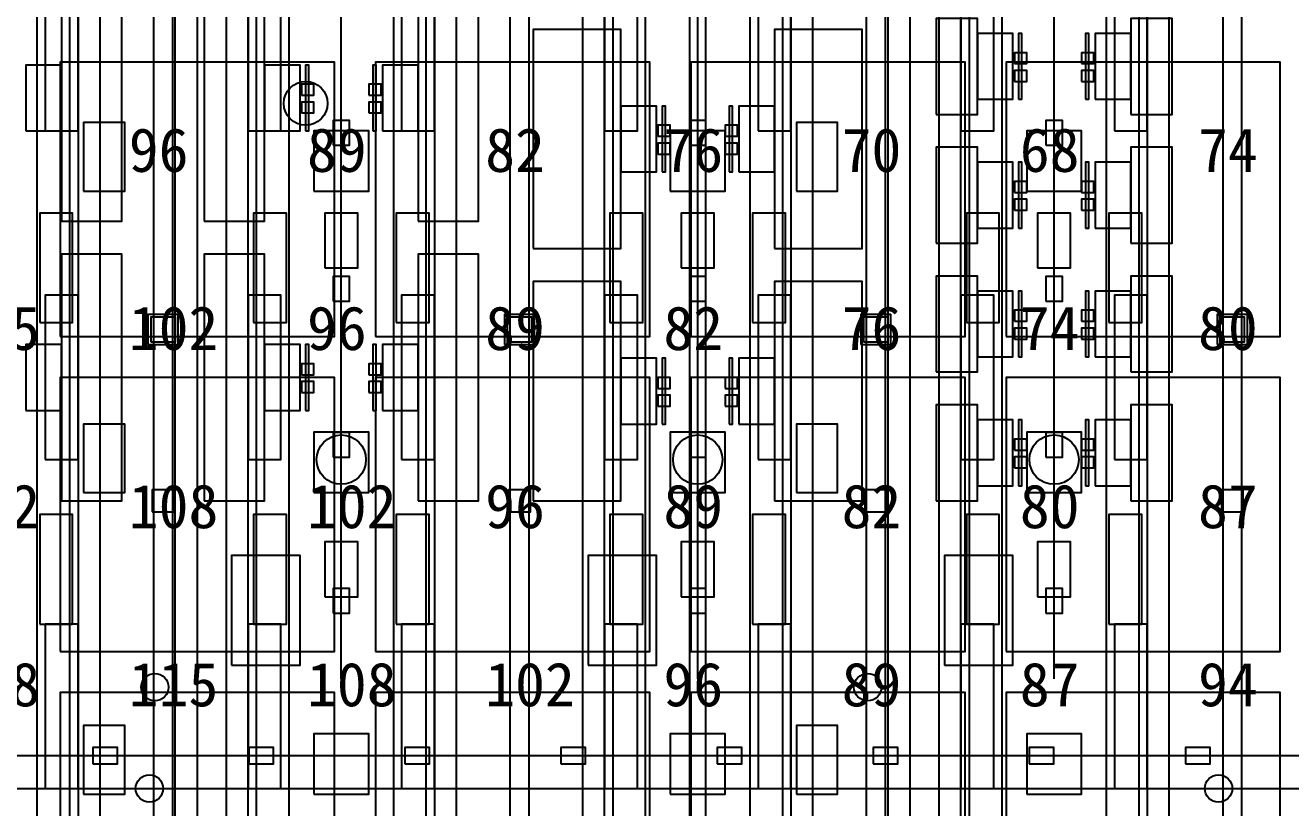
# Model space of a CAD drawing. Header units: metres. Extents: x -1640 to 1560, y -268 to 2338.
# Drawn here: x 139.22 to 185.38, y 1645.3 to 1673.85 of the extents above; entities that cross this region are included whole.
import ezdxf

# ---------------------------------------------------------------- set-up
doc = ezdxf.new("R2010")
doc.units = ezdxf.units.M
for name, color, linetype in [('1F_CHL', 4, 'Continuous'), ('1F_EHS_EXTINGUISHER_HYDRANT_CABINET_CONCEPT', 1, 'Continuous'), ('1F_PUMP', 2, 'Continuous'), ('1F_SCR', 3, 'Continuous'), ('1F_STRUCT_COLUMN', 8, 'Continuous'), ('2F_CSF_LATERAL_RACK_CONCEPT', 9, 'Continuous'), ('2F_RFG', 5, 'Continuous'), ('2F_STRUCT_COLUMN', 8, 'Continuous'), ('2F_VMB', 6, 'Continuous'), ('3F_CLEANROOM_OVERHEAD_PIPE_DUCT_CONCEPT', 9, 'Continuous'), ('3F_EHS_EGRESS_DIST_M', 2, 'Continuous'), ('3F_EHS_EXTINGUISHER_HYDRANT_CABINET_CONCEPT', 1, 'Continuous'), ('3F_EHS_GAS_DETECTOR', 6, 'Continuous'), ('3F_EHS_SAFETY_SHOWER_EYEWASH_CONCEPT', 3, 'Continuous'), ('3F_FOUP', 5, 'Continuous'), ('3F_IMP', 1, 'Continuous'), ('3F_METRO', 2, 'Continuous'), ('3F_OHT', 9, 'Continuous'), ('3F_OHTV', 1, 'Continuous'), ('3F_STK', 3, 'Continuous'), ('3F_STRUCT_COLUMN', 8, 'Continuous'), ('3F_TBAR', 6, 'Continuous'), ('3F_WET', 6, 'Continuous'), ('4F_FFU', 1, 'Continuous'), ('4F_STRUCT_PLENUM_TRUSS_CONCEPT', 9, 'Continuous'), ('5F_CHL', 4, 'Continuous'), ('5F_EHS_EXTINGUISHER_HYDRANT_CABINET_CONCEPT', 1, 'Continuous'), ('5F_PUMP', 2, 'Continuous'), ('5F_SCR', 3, 'Continuous'), ('5F_STRUCT_COLUMN', 8, 'Continuous'), ('6F_CSF_LATERAL_RACK_CONCEPT', 9, 'Continuous'), ('6F_RFG', 5, 'Continuous'), ('6F_STRUCT_COLUMN', 8, 'Continuous'), ('6F_VMB', 6, 'Continuous'), ('7F_CLEANROOM_OVERHEAD_PIPE_DUCT_CONCEPT', 9, 'Continuous'), ('7F_EHS_EGRESS_DIST_M', 2, 'Continuous'), ('7F_EHS_EXTINGUISHER_HYDRANT_CABINET_CONCEPT', 1, 'Continuous'), ('7F_EHS_GAS_DETECTOR', 6, 'Continuous'), ('7F_EHS_SAFETY_SHOWER_EYEWASH_CONCEPT', 3, 'Continuous'), ('7F_FOUP', 5, 'Continuous'), ('7F_IMP', 1, 'Continuous'), ('7F_METRO', 2, 'Continuous'), ('7F_OHT', 9, 'Continuous'), ('7F_OHTV', 1, 'Continuous'), ('7F_STK', 3, 'Continuous'), ('7F_STRUCT_COLUMN', 8, 'Continuous'), ('7F_TBAR', 6, 'Continuous'), ('7F_WET', 6, 'Continuous'), ('8F_FFU', 1, 'Continuous'), ('8F_STRUCT_PLENUM_TRUSS_CONCEPT', 9, 'Continuous'), ('EHS_TREATED_EXHAUST', 30, 'Continuous'), ('UTIL_GAS.BULK_CONCEPT', 2, 'Continuous'), ('UTIL_PCW.R_CONCEPT', 1, 'Continuous'), ('UTIL_PCW.S_CONCEPT', 6, 'Continuous')]:
    doc.layers.add(name, color=color, linetype=linetype)

msp = doc.modelspace()

# ---------------------------------------------------------------- linework, layer by layer
at = {"layer": '1F_CHL'}
for points in [[(141.35, 1667.8), (142.85, 1667.8), (142.85, 1670.3), (141.35, 1670.3)], [(167.35, 1667.8), (168.85, 1667.8), (168.85, 1670.3), (167.35, 1670.3)], [(141.35, 1656.8), (142.85, 1656.8), (142.85, 1659.3), (141.35, 1659.3)], [(167.35, 1656.8), (168.85, 1656.8), (168.85, 1659.3), (167.35, 1659.3)], [(141.35, 1645.8), (142.85, 1645.8), (142.85, 1648.3), (141.35, 1648.3)], [(167.35, 1645.8), (168.85, 1645.8), (168.85, 1648.3), (167.35, 1648.3)]]:
    msp.add_lwpolyline(points, close=True, dxfattribs=at)
at = {"layer": '1F_EHS_EXTINGUISHER_HYDRANT_CABINET_CONCEPT'}
for centre in [(143.75, 1646), (182.75, 1646)]:
    msp.add_circle(centre, 0.5, dxfattribs=at)
at = {"layer": '1F_PUMP'}
for points in [[(139.75, 1663), (140.95, 1663), (140.95, 1667), (139.75, 1667)], [(147.55, 1663), (148.75, 1663), (148.75, 1667), (147.55, 1667)], [(152.75, 1663), (153.95, 1663), (153.95, 1667), (152.75, 1667)], [(160.55, 1663), (161.75, 1663), (161.75, 1667), (160.55, 1667)], [(165.75, 1663), (166.95, 1663), (166.95, 1667), (165.75, 1667)], [(173.55, 1663), (174.75, 1663), (174.75, 1667), (173.55, 1667)], [(178.75, 1663), (179.95, 1663), (179.95, 1667), (178.75, 1667)], [(139.75, 1652), (140.95, 1652), (140.95, 1656), (139.75, 1656)], [(147.55, 1652), (148.75, 1652), (148.75, 1656), (147.55, 1656)], [(152.75, 1652), (153.95, 1652), (153.95, 1656), (152.75, 1656)], [(160.55, 1652), (161.75, 1652), (161.75, 1656), (160.55, 1656)], [(165.75, 1652), (166.95, 1652), (166.95, 1656), (165.75, 1656)], [(173.55, 1652), (174.75, 1652), (174.75, 1656), (173.55, 1656)], [(178.75, 1652), (179.95, 1652), (179.95, 1656), (178.75, 1656)]]:
    msp.add_lwpolyline(points, close=True, dxfattribs=at)
at = {"layer": '1F_SCR'}
for points in [[(149.75, 1667.8), (151.75, 1667.8), (151.75, 1670), (149.75, 1670)], [(162.75, 1667.8), (164.75, 1667.8), (164.75, 1670), (162.75, 1670)], [(175.75, 1667.8), (177.75, 1667.8), (177.75, 1670), (175.75, 1670)], [(149.75, 1656.8), (151.75, 1656.8), (151.75, 1659), (149.75, 1659)], [(162.75, 1656.8), (164.75, 1656.8), (164.75, 1659), (162.75, 1659)], [(175.75, 1656.8), (177.75, 1656.8), (177.75, 1659), (175.75, 1659)], [(149.75, 1645.8), (151.75, 1645.8), (151.75, 1648), (149.75, 1648)], [(162.75, 1645.8), (164.75, 1645.8), (164.75, 1648), (162.75, 1648)], [(175.75, 1645.8), (177.75, 1645.8), (177.75, 1648), (175.75, 1648)]]:
    msp.add_lwpolyline(points, close=True, dxfattribs=at)
at = {"layer": '1F_STRUCT_COLUMN'}
for points in [[(143.7, 1662.2), (144.8, 1662.2), (144.8, 1663.3), (143.7, 1663.3)], [(156.7, 1662.2), (157.8, 1662.2), (157.8, 1663.3), (156.7, 1663.3)], [(169.7, 1662.2), (170.8, 1662.2), (170.8, 1663.3), (169.7, 1663.3)], [(182.7, 1662.2), (183.8, 1662.2), (183.8, 1663.3), (182.7, 1663.3)]]:
    msp.add_lwpolyline(points, close=True, dxfattribs=at)
at = {"layer": '2F_CSF_LATERAL_RACK_CONCEPT'}
for points in [[(141.15, 1573), (141.95, 1573), (141.95, 1719), (141.15, 1719)], [(146.55, 1573), (147.35, 1573), (147.35, 1719), (146.55, 1719)], [(154.15, 1573), (154.95, 1573), (154.95, 1719), (154.15, 1719)], [(159.55, 1573), (160.35, 1573), (160.35, 1719), (159.55, 1719)], [(167.15, 1573), (167.95, 1573), (167.95, 1719), (167.15, 1719)], [(172.55, 1573), (173.35, 1573), (173.35, 1719), (172.55, 1719)], [(180.15, 1573), (180.95, 1573), (180.95, 1719), (180.15, 1719)]]:
    msp.add_lwpolyline(points, close=True, dxfattribs=at)
at = {"layer": '2F_RFG'}
for points in [[(139.95, 1670), (141.15, 1670), (141.15, 1676), (139.95, 1676)], [(147.35, 1670), (148.55, 1670), (148.55, 1676), (147.35, 1676)], [(152.95, 1670), (154.15, 1670), (154.15, 1676), (152.95, 1676)], [(160.35, 1670), (161.55, 1670), (161.55, 1676), (160.35, 1676)], [(165.95, 1670), (167.15, 1670), (167.15, 1676), (165.95, 1676)], [(173.35, 1670), (174.55, 1670), (174.55, 1676), (173.35, 1676)], [(178.95, 1670), (180.15, 1670), (180.15, 1676), (178.95, 1676)], [(139.95, 1658), (141.15, 1658), (141.15, 1664), (139.95, 1664)], [(147.35, 1658), (148.55, 1658), (148.55, 1664), (147.35, 1664)], [(152.95, 1658), (154.15, 1658), (154.15, 1664), (152.95, 1664)], [(160.35, 1658), (161.55, 1658), (161.55, 1664), (160.35, 1664)], [(165.95, 1658), (167.15, 1658), (167.15, 1664), (165.95, 1664)], [(173.35, 1658), (174.55, 1658), (174.55, 1664), (173.35, 1664)], [(178.95, 1658), (180.15, 1658), (180.15, 1664), (178.95, 1664)], [(139.95, 1646), (141.15, 1646), (141.15, 1652), (139.95, 1652)], [(147.35, 1646), (148.55, 1646), (148.55, 1652), (147.35, 1652)], [(152.95, 1646), (154.15, 1646), (154.15, 1652), (152.95, 1652)], [(160.35, 1646), (161.55, 1646), (161.55, 1652), (160.35, 1652)], [(165.95, 1646), (167.15, 1646), (167.15, 1652), (165.95, 1652)], [(173.35, 1646), (174.55, 1646), (174.55, 1652), (173.35, 1652)], [(178.95, 1646), (180.15, 1646), (180.15, 1652), (178.95, 1652)]]:
    msp.add_lwpolyline(points, close=True, dxfattribs=at)
at = {"layer": '2F_STRUCT_COLUMN'}
for points in [[(143.8, 1662.3), (144.7, 1662.3), (144.7, 1663.2), (143.8, 1663.2)], [(156.8, 1662.3), (157.7, 1662.3), (157.7, 1663.2), (156.8, 1663.2)], [(169.8, 1662.3), (170.7, 1662.3), (170.7, 1663.2), (169.8, 1663.2)], [(182.8, 1662.3), (183.7, 1662.3), (183.7, 1663.2), (182.8, 1663.2)]]:
    msp.add_lwpolyline(points, close=True, dxfattribs=at)
at = {"layer": '2F_VMB'}
for points in [[(150.15, 1665), (151.35, 1665), (151.35, 1667), (150.15, 1667)], [(163.15, 1665), (164.35, 1665), (164.35, 1667), (163.15, 1667)], [(176.15, 1665), (177.35, 1665), (177.35, 1667), (176.15, 1667)], [(150.15, 1653), (151.35, 1653), (151.35, 1655), (150.15, 1655)], [(163.15, 1653), (164.35, 1653), (164.35, 1655), (163.15, 1655)], [(176.15, 1653), (177.35, 1653), (177.35, 1655), (176.15, 1655)]]:
    msp.add_lwpolyline(points, close=True, dxfattribs=at)
at = {"layer": '3F_CLEANROOM_OVERHEAD_PIPE_DUCT_CONCEPT'}
for points in [[(139.65, 1572), (140.85, 1572), (140.85, 1720), (139.65, 1720)], [(147.65, 1572), (148.85, 1572), (148.85, 1720), (147.65, 1720)], [(152.65, 1572), (153.85, 1572), (153.85, 1720), (152.65, 1720)], [(160.65, 1572), (161.85, 1572), (161.85, 1720), (160.65, 1720)], [(165.65, 1572), (166.85, 1572), (166.85, 1720), (165.65, 1720)], [(173.65, 1572), (174.85, 1572), (174.85, 1720), (173.65, 1720)], [(178.65, 1572), (179.85, 1572), (179.85, 1720), (178.65, 1720)]]:
    msp.add_lwpolyline(points, close=True, dxfattribs=at)
at = {"layer": '3F_EHS_EXTINGUISHER_HYDRANT_CABINET_CONCEPT'}
for centre in [(143.95, 1649.7), (169.95, 1649.7)]:
    msp.add_circle(centre, 0.5, dxfattribs=at)
at = {"layer": '3F_EHS_GAS_DETECTOR'}
for centre in [(150.75, 1658), (163.75, 1658), (176.75, 1658)]:
    msp.add_circle(centre, 0.9, dxfattribs=at)
at = {"layer": '3F_EHS_SAFETY_SHOWER_EYEWASH_CONCEPT'}
msp.add_circle((149.45, 1671), 0.8, dxfattribs=at)
at = {"layer": '3F_FOUP'}
for points in [[(175.3, 1672.45), (175.75, 1672.45), (175.75, 1672.85), (175.3, 1672.85)], [(177.75, 1672.45), (178.2, 1672.45), (178.2, 1672.85), (177.75, 1672.85)], [(175.3, 1671.8), (175.75, 1671.8), (175.75, 1672.2), (175.3, 1672.2)], [(177.75, 1671.8), (178.2, 1671.8), (178.2, 1672.2), (177.75, 1672.2)], [(149.3, 1671.3), (149.75, 1671.3), (149.75, 1671.7), (149.3, 1671.7)], [(151.75, 1671.3), (152.2, 1671.3), (152.2, 1671.7), (151.75, 1671.7)], [(149.3, 1670.65), (149.75, 1670.65), (149.75, 1671.05), (149.3, 1671.05)], [(151.75, 1670.65), (152.2, 1670.65), (152.2, 1671.05), (151.75, 1671.05)], [(162.3, 1669.8), (162.75, 1669.8), (162.75, 1670.2), (162.3, 1670.2)], [(164.75, 1669.8), (165.2, 1669.8), (165.2, 1670.2), (164.75, 1670.2)], [(162.3, 1669.15), (162.75, 1669.15), (162.75, 1669.55), (162.3, 1669.55)], [(164.75, 1669.15), (165.2, 1669.15), (165.2, 1669.55), (164.75, 1669.55)], [(175.3, 1667.75), (175.75, 1667.75), (175.75, 1668.15), (175.3, 1668.15)], [(177.75, 1667.75), (178.2, 1667.75), (178.2, 1668.15), (177.75, 1668.15)], [(175.3, 1667.1), (175.75, 1667.1), (175.75, 1667.5), (175.3, 1667.5)], [(177.75, 1667.1), (178.2, 1667.1), (178.2, 1667.5), (177.75, 1667.5)], [(175.3, 1663.05), (175.75, 1663.05), (175.75, 1663.45), (175.3, 1663.45)], [(177.75, 1663.05), (178.2, 1663.05), (178.2, 1663.45), (177.75, 1663.45)], [(175.3, 1662.4), (175.75, 1662.4), (175.75, 1662.8), (175.3, 1662.8)], [(177.75, 1662.4), (178.2, 1662.4), (178.2, 1662.8), (177.75, 1662.8)], [(149.3, 1661.1), (149.75, 1661.1), (149.75, 1661.5), (149.3, 1661.5)], [(151.75, 1661.1), (152.2, 1661.1), (152.2, 1661.5), (151.75, 1661.5)], [(149.3, 1660.45), (149.75, 1660.45), (149.75, 1660.85), (149.3, 1660.85)], [(151.75, 1660.45), (152.2, 1660.45), (152.2, 1660.85), (151.75, 1660.85)], [(162.3, 1660.6), (162.75, 1660.6), (162.75, 1661), (162.3, 1661)], [(164.75, 1660.6), (165.2, 1660.6), (165.2, 1661), (164.75, 1661)], [(162.3, 1659.95), (162.75, 1659.95), (162.75, 1660.35), (162.3, 1660.35)], [(164.75, 1659.95), (165.2, 1659.95), (165.2, 1660.35), (164.75, 1660.35)], [(175.3, 1658.35), (175.75, 1658.35), (175.75, 1658.75), (175.3, 1658.75)], [(177.75, 1658.35), (178.2, 1658.35), (178.2, 1658.75), (177.75, 1658.75)], [(175.3, 1657.7), (175.75, 1657.7), (175.75, 1658.1), (175.3, 1658.1)], [(177.75, 1657.7), (178.2, 1657.7), (178.2, 1658.1), (177.75, 1658.1)]]:
    msp.add_lwpolyline(points, close=True, dxfattribs=at)
at = {"layer": '3F_IMP'}
for points in [[(157.75, 1665.7), (160.95, 1665.7), (160.95, 1673.7), (157.75, 1673.7)], [(166.55, 1665.7), (169.75, 1665.7), (169.75, 1673.7), (166.55, 1673.7)], [(160.95, 1668.5), (162.25, 1668.5), (162.25, 1670.9), (160.95, 1670.9)], [(165.25, 1668.5), (166.55, 1668.5), (166.55, 1670.9), (165.25, 1670.9)], [(157.75, 1656.5), (160.95, 1656.5), (160.95, 1664.5), (157.75, 1664.5)], [(166.55, 1656.5), (169.75, 1656.5), (169.75, 1664.5), (166.55, 1664.5)], [(160.95, 1659.3), (162.25, 1659.3), (162.25, 1661.7), (160.95, 1661.7)], [(165.25, 1659.3), (166.55, 1659.3), (166.55, 1661.7), (165.25, 1661.7)]]:
    msp.add_lwpolyline(points, close=True, dxfattribs=at)
at = {"layer": '3F_METRO'}
for points in [[(172.45, 1670.6), (173.95, 1670.6), (173.95, 1674.1), (172.45, 1674.1)], [(179.55, 1670.6), (181.05, 1670.6), (181.05, 1674.1), (179.55, 1674.1)], [(173.95, 1671.15), (175.25, 1671.15), (175.25, 1673.55), (173.95, 1673.55)], [(178.25, 1671.15), (179.55, 1671.15), (179.55, 1673.55), (178.25, 1673.55)], [(172.45, 1665.9), (173.95, 1665.9), (173.95, 1669.4), (172.45, 1669.4)], [(179.55, 1665.9), (181.05, 1665.9), (181.05, 1669.4), (179.55, 1669.4)], [(173.95, 1666.45), (175.25, 1666.45), (175.25, 1668.85), (173.95, 1668.85)], [(178.25, 1666.45), (179.55, 1666.45), (179.55, 1668.85), (178.25, 1668.85)], [(172.45, 1661.2), (173.95, 1661.2), (173.95, 1664.7), (172.45, 1664.7)], [(179.55, 1661.2), (181.05, 1661.2), (181.05, 1664.7), (179.55, 1664.7)], [(173.95, 1661.75), (175.25, 1661.75), (175.25, 1664.15), (173.95, 1664.15)], [(178.25, 1661.75), (179.55, 1661.75), (179.55, 1664.15), (178.25, 1664.15)], [(172.45, 1656.5), (173.95, 1656.5), (173.95, 1660), (172.45, 1660)], [(179.55, 1656.5), (181.05, 1656.5), (181.05, 1660), (179.55, 1660)], [(173.95, 1657.05), (175.25, 1657.05), (175.25, 1659.45), (173.95, 1659.45)], [(178.25, 1657.05), (179.55, 1657.05), (179.55, 1659.45), (178.25, 1659.45)]]:
    msp.add_lwpolyline(points, close=True, dxfattribs=at)
at = {"layer": '3F_OHT'}
for p, q in [((150.75, 1650), (150.75, 1720)), ((163.75, 1650), (163.75, 1720)), ((176.75, 1650), (176.75, 1720)), ((-31.5, 1647.2), (190, 1647.2))]:
    msp.add_line(p, q, dxfattribs=at)
at = {"layer": '3F_OHTV'}
for points in [[(150.45, 1669.48), (151.05, 1669.48), (151.05, 1670.38), (150.45, 1670.38)], [(163.45, 1669.48), (164.05, 1669.48), (164.05, 1670.38), (163.45, 1670.38)], [(176.45, 1669.48), (177.05, 1669.48), (177.05, 1670.38), (176.45, 1670.38)], [(150.45, 1663.78), (151.05, 1663.78), (151.05, 1664.68), (150.45, 1664.68)], [(163.45, 1663.78), (164.05, 1663.78), (164.05, 1664.68), (163.45, 1664.68)], [(176.45, 1663.78), (177.05, 1663.78), (177.05, 1664.68), (176.45, 1664.68)], [(150.45, 1658.09), (151.05, 1658.09), (151.05, 1658.99), (150.45, 1658.99)], [(163.45, 1658.09), (164.05, 1658.09), (164.05, 1658.99), (163.45, 1658.99)], [(176.45, 1658.09), (177.05, 1658.09), (177.05, 1658.99), (176.45, 1658.99)], [(150.45, 1652.4), (151.05, 1652.4), (151.05, 1653.3), (150.45, 1653.3)], [(163.45, 1652.4), (164.05, 1652.4), (164.05, 1653.3), (163.45, 1653.3)], [(176.45, 1652.4), (177.05, 1652.4), (177.05, 1653.3), (176.45, 1653.3)], [(141.69, 1646.9), (142.59, 1646.9), (142.59, 1647.5), (141.69, 1647.5)], [(147.38, 1646.9), (148.28, 1646.9), (148.28, 1647.5), (147.38, 1647.5)], [(153.07, 1646.9), (153.97, 1646.9), (153.97, 1647.5), (153.07, 1647.5)], [(158.76, 1646.9), (159.66, 1646.9), (159.66, 1647.5), (158.76, 1647.5)], [(164.46, 1646.9), (165.36, 1646.9), (165.36, 1647.5), (164.46, 1647.5)], [(170.15, 1646.9), (171.05, 1646.9), (171.05, 1647.5), (170.15, 1647.5)], [(175.84, 1646.9), (176.74, 1646.9), (176.74, 1647.5), (175.84, 1647.5)], [(181.54, 1646.9), (182.44, 1646.9), (182.44, 1647.5), (181.54, 1647.5)]]:
    msp.add_lwpolyline(points, close=True, dxfattribs=at)
at = {"layer": '3F_STK'}
for points in [[(146.75, 1650.5), (149.25, 1650.5), (149.25, 1654.5), (146.75, 1654.5)], [(159.75, 1650.5), (162.25, 1650.5), (162.25, 1654.5), (159.75, 1654.5)], [(172.75, 1650.5), (175.25, 1650.5), (175.25, 1654.5), (172.75, 1654.5)]]:
    msp.add_lwpolyline(points, close=True, dxfattribs=at)
at = {"layer": '3F_STRUCT_COLUMN'}
for points in [[(143.85, 1656.1), (144.65, 1656.1), (144.65, 1656.9), (143.85, 1656.9)], [(156.85, 1656.1), (157.65, 1656.1), (157.65, 1656.9), (156.85, 1656.9)], [(169.85, 1656.1), (170.65, 1656.1), (170.65, 1656.9), (169.85, 1656.9)], [(182.85, 1656.1), (183.65, 1656.1), (183.65, 1656.9), (182.85, 1656.9)]]:
    msp.add_lwpolyline(points, close=True, dxfattribs=at)
at = {"layer": '3F_TBAR'}
for points in [[(175.45, 1671.15), (175.57, 1671.15), (175.57, 1673.55), (175.45, 1673.55)], [(177.9, 1671.15), (178.02, 1671.15), (178.02, 1673.55), (177.9, 1673.55)], [(149.45, 1670), (149.57, 1670), (149.57, 1672.4), (149.45, 1672.4)], [(151.9, 1670), (152.02, 1670), (152.02, 1672.4), (151.9, 1672.4)], [(162.45, 1668.5), (162.57, 1668.5), (162.57, 1670.9), (162.45, 1670.9)], [(164.9, 1668.5), (165.02, 1668.5), (165.02, 1670.9), (164.9, 1670.9)], [(175.45, 1666.45), (175.57, 1666.45), (175.57, 1668.85), (175.45, 1668.85)], [(177.9, 1666.45), (178.02, 1666.45), (178.02, 1668.85), (177.9, 1668.85)], [(175.45, 1661.75), (175.57, 1661.75), (175.57, 1664.15), (175.45, 1664.15)], [(177.9, 1661.75), (178.02, 1661.75), (178.02, 1664.15), (177.9, 1664.15)], [(149.45, 1659.8), (149.57, 1659.8), (149.57, 1662.2), (149.45, 1662.2)], [(151.9, 1659.8), (152.02, 1659.8), (152.02, 1662.2), (151.9, 1662.2)], [(162.45, 1659.3), (162.57, 1659.3), (162.57, 1661.7), (162.45, 1661.7)], [(164.9, 1659.3), (165.02, 1659.3), (165.02, 1661.7), (164.9, 1661.7)], [(175.45, 1657.05), (175.57, 1657.05), (175.57, 1659.45), (175.45, 1659.45)], [(177.9, 1657.05), (178.02, 1657.05), (178.02, 1659.45), (177.9, 1659.45)]]:
    msp.add_lwpolyline(points, close=True, dxfattribs=at)
at = {"layer": '3F_WET'}
for points in [[(140.55, 1666.7), (142.75, 1666.7), (142.75, 1675.7), (140.55, 1675.7)], [(145.75, 1666.7), (147.95, 1666.7), (147.95, 1675.7), (145.75, 1675.7)], [(153.55, 1666.7), (155.75, 1666.7), (155.75, 1675.7), (153.55, 1675.7)], [(139.25, 1670), (140.55, 1670), (140.55, 1672.4), (139.25, 1672.4)], [(147.95, 1670), (149.25, 1670), (149.25, 1672.4), (147.95, 1672.4)], [(152.25, 1670), (153.55, 1670), (153.55, 1672.4), (152.25, 1672.4)], [(140.55, 1656.5), (142.75, 1656.5), (142.75, 1665.5), (140.55, 1665.5)], [(145.75, 1656.5), (147.95, 1656.5), (147.95, 1665.5), (145.75, 1665.5)], [(153.55, 1656.5), (155.75, 1656.5), (155.75, 1665.5), (153.55, 1665.5)], [(139.25, 1659.8), (140.55, 1659.8), (140.55, 1662.2), (139.25, 1662.2)], [(147.95, 1659.8), (149.25, 1659.8), (149.25, 1662.2), (147.95, 1662.2)], [(152.25, 1659.8), (153.55, 1659.8), (153.55, 1662.2), (152.25, 1662.2)]]:
    msp.add_lwpolyline(points, close=True, dxfattribs=at)
at = {"layer": '4F_FFU'}
for points in [[(140.5, 1662.5), (150.5, 1662.5), (150.5, 1672.5), (140.5, 1672.5)], [(152, 1662.5), (162, 1662.5), (162, 1672.5), (152, 1672.5)], [(163.5, 1662.5), (173.5, 1662.5), (173.5, 1672.5), (163.5, 1672.5)], [(175, 1662.5), (185, 1662.5), (185, 1672.5), (175, 1672.5)], [(140.5, 1651), (150.5, 1651), (150.5, 1661), (140.5, 1661)], [(152, 1651), (162, 1651), (162, 1661), (152, 1661)], [(163.5, 1651), (173.5, 1651), (173.5, 1661), (163.5, 1661)], [(175, 1651), (185, 1651), (185, 1661), (175, 1661)], [(140.5, 1639.5), (150.5, 1639.5), (150.5, 1649.5), (140.5, 1649.5)], [(152, 1639.5), (162, 1639.5), (162, 1649.5), (152, 1649.5)], [(163.5, 1639.5), (173.5, 1639.5), (173.5, 1649.5), (163.5, 1649.5)], [(175, 1639.5), (185, 1639.5), (185, 1649.5), (175, 1649.5)]]:
    msp.add_lwpolyline(points, close=True, dxfattribs=at)
at = {"layer": '4F_STRUCT_PLENUM_TRUSS_CONCEPT'}
for points in [[(143.9, 1569), (144.6, 1569), (144.6, 1723), (143.9, 1723)], [(156.9, 1569), (157.6, 1569), (157.6, 1723), (156.9, 1723)], [(169.9, 1569), (170.6, 1569), (170.6, 1723), (169.9, 1723)], [(182.9, 1569), (183.6, 1569), (183.6, 1723), (182.9, 1723)]]:
    msp.add_lwpolyline(points, close=True, dxfattribs=at)
at = {"layer": '5F_CHL'}
for points in [[(141.35, 1667.8), (142.85, 1667.8), (142.85, 1670.3), (141.35, 1670.3)], [(167.35, 1667.8), (168.85, 1667.8), (168.85, 1670.3), (167.35, 1670.3)], [(141.35, 1656.8), (142.85, 1656.8), (142.85, 1659.3), (141.35, 1659.3)], [(167.35, 1656.8), (168.85, 1656.8), (168.85, 1659.3), (167.35, 1659.3)], [(141.35, 1645.8), (142.85, 1645.8), (142.85, 1648.3), (141.35, 1648.3)], [(167.35, 1645.8), (168.85, 1645.8), (168.85, 1648.3), (167.35, 1648.3)]]:
    msp.add_lwpolyline(points, close=True, dxfattribs=at)
at = {"layer": '5F_EHS_EXTINGUISHER_HYDRANT_CABINET_CONCEPT'}
for centre in [(143.75, 1646), (182.75, 1646)]:
    msp.add_circle(centre, 0.5, dxfattribs=at)
at = {"layer": '5F_PUMP'}
for points in [[(139.75, 1663), (140.95, 1663), (140.95, 1667), (139.75, 1667)], [(147.55, 1663), (148.75, 1663), (148.75, 1667), (147.55, 1667)], [(152.75, 1663), (153.95, 1663), (153.95, 1667), (152.75, 1667)], [(160.55, 1663), (161.75, 1663), (161.75, 1667), (160.55, 1667)], [(165.75, 1663), (166.95, 1663), (166.95, 1667), (165.75, 1667)], [(173.55, 1663), (174.75, 1663), (174.75, 1667), (173.55, 1667)], [(178.75, 1663), (179.95, 1663), (179.95, 1667), (178.75, 1667)], [(139.75, 1652), (140.95, 1652), (140.95, 1656), (139.75, 1656)], [(147.55, 1652), (148.75, 1652), (148.75, 1656), (147.55, 1656)], [(152.75, 1652), (153.95, 1652), (153.95, 1656), (152.75, 1656)], [(160.55, 1652), (161.75, 1652), (161.75, 1656), (160.55, 1656)], [(165.75, 1652), (166.95, 1652), (166.95, 1656), (165.75, 1656)], [(173.55, 1652), (174.75, 1652), (174.75, 1656), (173.55, 1656)], [(178.75, 1652), (179.95, 1652), (179.95, 1656), (178.75, 1656)]]:
    msp.add_lwpolyline(points, close=True, dxfattribs=at)
at = {"layer": '5F_SCR'}
for points in [[(149.75, 1667.8), (151.75, 1667.8), (151.75, 1670), (149.75, 1670)], [(162.75, 1667.8), (164.75, 1667.8), (164.75, 1670), (162.75, 1670)], [(175.75, 1667.8), (177.75, 1667.8), (177.75, 1670), (175.75, 1670)], [(149.75, 1656.8), (151.75, 1656.8), (151.75, 1659), (149.75, 1659)], [(162.75, 1656.8), (164.75, 1656.8), (164.75, 1659), (162.75, 1659)], [(175.75, 1656.8), (177.75, 1656.8), (177.75, 1659), (175.75, 1659)], [(149.75, 1645.8), (151.75, 1645.8), (151.75, 1648), (149.75, 1648)], [(162.75, 1645.8), (164.75, 1645.8), (164.75, 1648), (162.75, 1648)], [(175.75, 1645.8), (177.75, 1645.8), (177.75, 1648), (175.75, 1648)]]:
    msp.add_lwpolyline(points, close=True, dxfattribs=at)
at = {"layer": '5F_STRUCT_COLUMN'}
for points in [[(143.7, 1662.2), (144.8, 1662.2), (144.8, 1663.3), (143.7, 1663.3)], [(156.7, 1662.2), (157.8, 1662.2), (157.8, 1663.3), (156.7, 1663.3)], [(169.7, 1662.2), (170.8, 1662.2), (170.8, 1663.3), (169.7, 1663.3)], [(182.7, 1662.2), (183.8, 1662.2), (183.8, 1663.3), (182.7, 1663.3)]]:
    msp.add_lwpolyline(points, close=True, dxfattribs=at)
at = {"layer": '6F_CSF_LATERAL_RACK_CONCEPT'}
for points in [[(141.15, 1573), (141.95, 1573), (141.95, 1719), (141.15, 1719)], [(146.55, 1573), (147.35, 1573), (147.35, 1719), (146.55, 1719)], [(154.15, 1573), (154.95, 1573), (154.95, 1719), (154.15, 1719)], [(159.55, 1573), (160.35, 1573), (160.35, 1719), (159.55, 1719)], [(167.15, 1573), (167.95, 1573), (167.95, 1719), (167.15, 1719)], [(172.55, 1573), (173.35, 1573), (173.35, 1719), (172.55, 1719)], [(180.15, 1573), (180.95, 1573), (180.95, 1719), (180.15, 1719)]]:
    msp.add_lwpolyline(points, close=True, dxfattribs=at)
at = {"layer": '6F_RFG'}
for points in [[(139.95, 1670), (141.15, 1670), (141.15, 1676), (139.95, 1676)], [(147.35, 1670), (148.55, 1670), (148.55, 1676), (147.35, 1676)], [(152.95, 1670), (154.15, 1670), (154.15, 1676), (152.95, 1676)], [(160.35, 1670), (161.55, 1670), (161.55, 1676), (160.35, 1676)], [(165.95, 1670), (167.15, 1670), (167.15, 1676), (165.95, 1676)], [(173.35, 1670), (174.55, 1670), (174.55, 1676), (173.35, 1676)], [(178.95, 1670), (180.15, 1670), (180.15, 1676), (178.95, 1676)], [(139.95, 1658), (141.15, 1658), (141.15, 1664), (139.95, 1664)], [(147.35, 1658), (148.55, 1658), (148.55, 1664), (147.35, 1664)], [(152.95, 1658), (154.15, 1658), (154.15, 1664), (152.95, 1664)], [(160.35, 1658), (161.55, 1658), (161.55, 1664), (160.35, 1664)], [(165.95, 1658), (167.15, 1658), (167.15, 1664), (165.95, 1664)], [(173.35, 1658), (174.55, 1658), (174.55, 1664), (173.35, 1664)], [(178.95, 1658), (180.15, 1658), (180.15, 1664), (178.95, 1664)], [(139.95, 1646), (141.15, 1646), (141.15, 1652), (139.95, 1652)], [(147.35, 1646), (148.55, 1646), (148.55, 1652), (147.35, 1652)], [(152.95, 1646), (154.15, 1646), (154.15, 1652), (152.95, 1652)], [(160.35, 1646), (161.55, 1646), (161.55, 1652), (160.35, 1652)], [(165.95, 1646), (167.15, 1646), (167.15, 1652), (165.95, 1652)], [(173.35, 1646), (174.55, 1646), (174.55, 1652), (173.35, 1652)], [(178.95, 1646), (180.15, 1646), (180.15, 1652), (178.95, 1652)]]:
    msp.add_lwpolyline(points, close=True, dxfattribs=at)
at = {"layer": '6F_STRUCT_COLUMN'}
for points in [[(143.8, 1662.3), (144.7, 1662.3), (144.7, 1663.2), (143.8, 1663.2)], [(156.8, 1662.3), (157.7, 1662.3), (157.7, 1663.2), (156.8, 1663.2)], [(169.8, 1662.3), (170.7, 1662.3), (170.7, 1663.2), (169.8, 1663.2)], [(182.8, 1662.3), (183.7, 1662.3), (183.7, 1663.2), (182.8, 1663.2)]]:
    msp.add_lwpolyline(points, close=True, dxfattribs=at)
at = {"layer": '6F_VMB'}
for points in [[(150.15, 1665), (151.35, 1665), (151.35, 1667), (150.15, 1667)], [(163.15, 1665), (164.35, 1665), (164.35, 1667), (163.15, 1667)], [(176.15, 1665), (177.35, 1665), (177.35, 1667), (176.15, 1667)], [(150.15, 1653), (151.35, 1653), (151.35, 1655), (150.15, 1655)], [(163.15, 1653), (164.35, 1653), (164.35, 1655), (163.15, 1655)], [(176.15, 1653), (177.35, 1653), (177.35, 1655), (176.15, 1655)]]:
    msp.add_lwpolyline(points, close=True, dxfattribs=at)
at = {"layer": '7F_CLEANROOM_OVERHEAD_PIPE_DUCT_CONCEPT'}
for points in [[(139.65, 1572), (140.85, 1572), (140.85, 1720), (139.65, 1720)], [(147.65, 1572), (148.85, 1572), (148.85, 1720), (147.65, 1720)], [(152.65, 1572), (153.85, 1572), (153.85, 1720), (152.65, 1720)], [(160.65, 1572), (161.85, 1572), (161.85, 1720), (160.65, 1720)], [(165.65, 1572), (166.85, 1572), (166.85, 1720), (165.65, 1720)], [(173.65, 1572), (174.85, 1572), (174.85, 1720), (173.65, 1720)], [(178.65, 1572), (179.85, 1572), (179.85, 1720), (178.65, 1720)]]:
    msp.add_lwpolyline(points, close=True, dxfattribs=at)
at = {"layer": '7F_EHS_EXTINGUISHER_HYDRANT_CABINET_CONCEPT'}
for centre in [(143.95, 1649.7), (169.95, 1649.7)]:
    msp.add_circle(centre, 0.5, dxfattribs=at)
at = {"layer": '7F_EHS_GAS_DETECTOR'}
for centre in [(150.75, 1658), (163.75, 1658), (176.75, 1658)]:
    msp.add_circle(centre, 0.9, dxfattribs=at)
at = {"layer": '7F_EHS_SAFETY_SHOWER_EYEWASH_CONCEPT'}
msp.add_circle((149.45, 1671), 0.8, dxfattribs=at)
at = {"layer": '7F_FOUP'}
for points in [[(175.3, 1672.45), (175.75, 1672.45), (175.75, 1672.85), (175.3, 1672.85)], [(177.75, 1672.45), (178.2, 1672.45), (178.2, 1672.85), (177.75, 1672.85)], [(175.3, 1671.8), (175.75, 1671.8), (175.75, 1672.2), (175.3, 1672.2)], [(177.75, 1671.8), (178.2, 1671.8), (178.2, 1672.2), (177.75, 1672.2)], [(149.3, 1671.3), (149.75, 1671.3), (149.75, 1671.7), (149.3, 1671.7)], [(151.75, 1671.3), (152.2, 1671.3), (152.2, 1671.7), (151.75, 1671.7)], [(149.3, 1670.65), (149.75, 1670.65), (149.75, 1671.05), (149.3, 1671.05)], [(151.75, 1670.65), (152.2, 1670.65), (152.2, 1671.05), (151.75, 1671.05)], [(162.3, 1669.8), (162.75, 1669.8), (162.75, 1670.2), (162.3, 1670.2)], [(164.75, 1669.8), (165.2, 1669.8), (165.2, 1670.2), (164.75, 1670.2)], [(162.3, 1669.15), (162.75, 1669.15), (162.75, 1669.55), (162.3, 1669.55)], [(164.75, 1669.15), (165.2, 1669.15), (165.2, 1669.55), (164.75, 1669.55)], [(175.3, 1667.75), (175.75, 1667.75), (175.75, 1668.15), (175.3, 1668.15)], [(177.75, 1667.75), (178.2, 1667.75), (178.2, 1668.15), (177.75, 1668.15)], [(175.3, 1667.1), (175.75, 1667.1), (175.75, 1667.5), (175.3, 1667.5)], [(177.75, 1667.1), (178.2, 1667.1), (178.2, 1667.5), (177.75, 1667.5)], [(175.3, 1663.05), (175.75, 1663.05), (175.75, 1663.45), (175.3, 1663.45)], [(177.75, 1663.05), (178.2, 1663.05), (178.2, 1663.45), (177.75, 1663.45)], [(175.3, 1662.4), (175.75, 1662.4), (175.75, 1662.8), (175.3, 1662.8)], [(177.75, 1662.4), (178.2, 1662.4), (178.2, 1662.8), (177.75, 1662.8)], [(149.3, 1661.1), (149.75, 1661.1), (149.75, 1661.5), (149.3, 1661.5)], [(151.75, 1661.1), (152.2, 1661.1), (152.2, 1661.5), (151.75, 1661.5)], [(149.3, 1660.45), (149.75, 1660.45), (149.75, 1660.85), (149.3, 1660.85)], [(151.75, 1660.45), (152.2, 1660.45), (152.2, 1660.85), (151.75, 1660.85)], [(162.3, 1660.6), (162.75, 1660.6), (162.75, 1661), (162.3, 1661)], [(164.75, 1660.6), (165.2, 1660.6), (165.2, 1661), (164.75, 1661)], [(162.3, 1659.95), (162.75, 1659.95), (162.75, 1660.35), (162.3, 1660.35)], [(164.75, 1659.95), (165.2, 1659.95), (165.2, 1660.35), (164.75, 1660.35)], [(175.3, 1658.35), (175.75, 1658.35), (175.75, 1658.75), (175.3, 1658.75)], [(177.75, 1658.35), (178.2, 1658.35), (178.2, 1658.75), (177.75, 1658.75)], [(175.3, 1657.7), (175.75, 1657.7), (175.75, 1658.1), (175.3, 1658.1)], [(177.75, 1657.7), (178.2, 1657.7), (178.2, 1658.1), (177.75, 1658.1)]]:
    msp.add_lwpolyline(points, close=True, dxfattribs=at)
at = {"layer": '7F_IMP'}
for points in [[(157.75, 1665.7), (160.95, 1665.7), (160.95, 1673.7), (157.75, 1673.7)], [(166.55, 1665.7), (169.75, 1665.7), (169.75, 1673.7), (166.55, 1673.7)], [(160.95, 1668.5), (162.25, 1668.5), (162.25, 1670.9), (160.95, 1670.9)], [(165.25, 1668.5), (166.55, 1668.5), (166.55, 1670.9), (165.25, 1670.9)], [(157.75, 1656.5), (160.95, 1656.5), (160.95, 1664.5), (157.75, 1664.5)], [(166.55, 1656.5), (169.75, 1656.5), (169.75, 1664.5), (166.55, 1664.5)], [(160.95, 1659.3), (162.25, 1659.3), (162.25, 1661.7), (160.95, 1661.7)], [(165.25, 1659.3), (166.55, 1659.3), (166.55, 1661.7), (165.25, 1661.7)]]:
    msp.add_lwpolyline(points, close=True, dxfattribs=at)
at = {"layer": '7F_METRO'}
for points in [[(172.45, 1670.6), (173.95, 1670.6), (173.95, 1674.1), (172.45, 1674.1)], [(179.55, 1670.6), (181.05, 1670.6), (181.05, 1674.1), (179.55, 1674.1)], [(173.95, 1671.15), (175.25, 1671.15), (175.25, 1673.55), (173.95, 1673.55)], [(178.25, 1671.15), (179.55, 1671.15), (179.55, 1673.55), (178.25, 1673.55)], [(172.45, 1665.9), (173.95, 1665.9), (173.95, 1669.4), (172.45, 1669.4)], [(179.55, 1665.9), (181.05, 1665.9), (181.05, 1669.4), (179.55, 1669.4)], [(173.95, 1666.45), (175.25, 1666.45), (175.25, 1668.85), (173.95, 1668.85)], [(178.25, 1666.45), (179.55, 1666.45), (179.55, 1668.85), (178.25, 1668.85)], [(172.45, 1661.2), (173.95, 1661.2), (173.95, 1664.7), (172.45, 1664.7)], [(179.55, 1661.2), (181.05, 1661.2), (181.05, 1664.7), (179.55, 1664.7)], [(173.95, 1661.75), (175.25, 1661.75), (175.25, 1664.15), (173.95, 1664.15)], [(178.25, 1661.75), (179.55, 1661.75), (179.55, 1664.15), (178.25, 1664.15)], [(172.45, 1656.5), (173.95, 1656.5), (173.95, 1660), (172.45, 1660)], [(179.55, 1656.5), (181.05, 1656.5), (181.05, 1660), (179.55, 1660)], [(173.95, 1657.05), (175.25, 1657.05), (175.25, 1659.45), (173.95, 1659.45)], [(178.25, 1657.05), (179.55, 1657.05), (179.55, 1659.45), (178.25, 1659.45)]]:
    msp.add_lwpolyline(points, close=True, dxfattribs=at)
at = {"layer": '7F_OHT'}
for p, q in [((150.75, 1650), (150.75, 1720)), ((163.75, 1650), (163.75, 1720)), ((176.75, 1650), (176.75, 1720)), ((-31.5, 1647.2), (190, 1647.2))]:
    msp.add_line(p, q, dxfattribs=at)
at = {"layer": '7F_OHTV'}
for points in [[(150.45, 1669.48), (151.05, 1669.48), (151.05, 1670.38), (150.45, 1670.38)], [(163.45, 1669.48), (164.05, 1669.48), (164.05, 1670.38), (163.45, 1670.38)], [(176.45, 1669.48), (177.05, 1669.48), (177.05, 1670.38), (176.45, 1670.38)], [(150.45, 1663.78), (151.05, 1663.78), (151.05, 1664.68), (150.45, 1664.68)], [(163.45, 1663.78), (164.05, 1663.78), (164.05, 1664.68), (163.45, 1664.68)], [(176.45, 1663.78), (177.05, 1663.78), (177.05, 1664.68), (176.45, 1664.68)], [(150.45, 1658.09), (151.05, 1658.09), (151.05, 1658.99), (150.45, 1658.99)], [(163.45, 1658.09), (164.05, 1658.09), (164.05, 1658.99), (163.45, 1658.99)], [(176.45, 1658.09), (177.05, 1658.09), (177.05, 1658.99), (176.45, 1658.99)], [(150.45, 1652.4), (151.05, 1652.4), (151.05, 1653.3), (150.45, 1653.3)], [(163.45, 1652.4), (164.05, 1652.4), (164.05, 1653.3), (163.45, 1653.3)], [(176.45, 1652.4), (177.05, 1652.4), (177.05, 1653.3), (176.45, 1653.3)], [(141.69, 1646.9), (142.59, 1646.9), (142.59, 1647.5), (141.69, 1647.5)], [(147.38, 1646.9), (148.28, 1646.9), (148.28, 1647.5), (147.38, 1647.5)], [(153.07, 1646.9), (153.97, 1646.9), (153.97, 1647.5), (153.07, 1647.5)], [(158.76, 1646.9), (159.66, 1646.9), (159.66, 1647.5), (158.76, 1647.5)], [(164.46, 1646.9), (165.36, 1646.9), (165.36, 1647.5), (164.46, 1647.5)], [(170.15, 1646.9), (171.05, 1646.9), (171.05, 1647.5), (170.15, 1647.5)], [(175.84, 1646.9), (176.74, 1646.9), (176.74, 1647.5), (175.84, 1647.5)], [(181.54, 1646.9), (182.44, 1646.9), (182.44, 1647.5), (181.54, 1647.5)]]:
    msp.add_lwpolyline(points, close=True, dxfattribs=at)
at = {"layer": '7F_STK'}
for points in [[(146.75, 1650.5), (149.25, 1650.5), (149.25, 1654.5), (146.75, 1654.5)], [(159.75, 1650.5), (162.25, 1650.5), (162.25, 1654.5), (159.75, 1654.5)], [(172.75, 1650.5), (175.25, 1650.5), (175.25, 1654.5), (172.75, 1654.5)]]:
    msp.add_lwpolyline(points, close=True, dxfattribs=at)
at = {"layer": '7F_STRUCT_COLUMN'}
for points in [[(143.85, 1656.1), (144.65, 1656.1), (144.65, 1656.9), (143.85, 1656.9)], [(156.85, 1656.1), (157.65, 1656.1), (157.65, 1656.9), (156.85, 1656.9)], [(169.85, 1656.1), (170.65, 1656.1), (170.65, 1656.9), (169.85, 1656.9)], [(182.85, 1656.1), (183.65, 1656.1), (183.65, 1656.9), (182.85, 1656.9)]]:
    msp.add_lwpolyline(points, close=True, dxfattribs=at)
at = {"layer": '7F_TBAR'}
for points in [[(175.45, 1671.15), (175.57, 1671.15), (175.57, 1673.55), (175.45, 1673.55)], [(177.9, 1671.15), (178.02, 1671.15), (178.02, 1673.55), (177.9, 1673.55)], [(149.45, 1670), (149.57, 1670), (149.57, 1672.4), (149.45, 1672.4)], [(151.9, 1670), (152.02, 1670), (152.02, 1672.4), (151.9, 1672.4)], [(162.45, 1668.5), (162.57, 1668.5), (162.57, 1670.9), (162.45, 1670.9)], [(164.9, 1668.5), (165.02, 1668.5), (165.02, 1670.9), (164.9, 1670.9)], [(175.45, 1666.45), (175.57, 1666.45), (175.57, 1668.85), (175.45, 1668.85)], [(177.9, 1666.45), (178.02, 1666.45), (178.02, 1668.85), (177.9, 1668.85)], [(175.45, 1661.75), (175.57, 1661.75), (175.57, 1664.15), (175.45, 1664.15)], [(177.9, 1661.75), (178.02, 1661.75), (178.02, 1664.15), (177.9, 1664.15)], [(149.45, 1659.8), (149.57, 1659.8), (149.57, 1662.2), (149.45, 1662.2)], [(151.9, 1659.8), (152.02, 1659.8), (152.02, 1662.2), (151.9, 1662.2)], [(162.45, 1659.3), (162.57, 1659.3), (162.57, 1661.7), (162.45, 1661.7)], [(164.9, 1659.3), (165.02, 1659.3), (165.02, 1661.7), (164.9, 1661.7)], [(175.45, 1657.05), (175.57, 1657.05), (175.57, 1659.45), (175.45, 1659.45)], [(177.9, 1657.05), (178.02, 1657.05), (178.02, 1659.45), (177.9, 1659.45)]]:
    msp.add_lwpolyline(points, close=True, dxfattribs=at)
at = {"layer": '7F_WET'}
for points in [[(140.55, 1666.7), (142.75, 1666.7), (142.75, 1675.7), (140.55, 1675.7)], [(145.75, 1666.7), (147.95, 1666.7), (147.95, 1675.7), (145.75, 1675.7)], [(153.55, 1666.7), (155.75, 1666.7), (155.75, 1675.7), (153.55, 1675.7)], [(139.25, 1670), (140.55, 1670), (140.55, 1672.4), (139.25, 1672.4)], [(147.95, 1670), (149.25, 1670), (149.25, 1672.4), (147.95, 1672.4)], [(152.25, 1670), (153.55, 1670), (153.55, 1672.4), (152.25, 1672.4)], [(140.55, 1656.5), (142.75, 1656.5), (142.75, 1665.5), (140.55, 1665.5)], [(145.75, 1656.5), (147.95, 1656.5), (147.95, 1665.5), (145.75, 1665.5)], [(153.55, 1656.5), (155.75, 1656.5), (155.75, 1665.5), (153.55, 1665.5)], [(139.25, 1659.8), (140.55, 1659.8), (140.55, 1662.2), (139.25, 1662.2)], [(147.95, 1659.8), (149.25, 1659.8), (149.25, 1662.2), (147.95, 1662.2)], [(152.25, 1659.8), (153.55, 1659.8), (153.55, 1662.2), (152.25, 1662.2)]]:
    msp.add_lwpolyline(points, close=True, dxfattribs=at)
at = {"layer": '8F_FFU'}
for points in [[(140.5, 1662.5), (150.5, 1662.5), (150.5, 1672.5), (140.5, 1672.5)], [(152, 1662.5), (162, 1662.5), (162, 1672.5), (152, 1672.5)], [(163.5, 1662.5), (173.5, 1662.5), (173.5, 1672.5), (163.5, 1672.5)], [(175, 1662.5), (185, 1662.5), (185, 1672.5), (175, 1672.5)], [(140.5, 1651), (150.5, 1651), (150.5, 1661), (140.5, 1661)], [(152, 1651), (162, 1651), (162, 1661), (152, 1661)], [(163.5, 1651), (173.5, 1651), (173.5, 1661), (163.5, 1661)], [(175, 1651), (185, 1651), (185, 1661), (175, 1661)], [(140.5, 1639.5), (150.5, 1639.5), (150.5, 1649.5), (140.5, 1649.5)], [(152, 1639.5), (162, 1639.5), (162, 1649.5), (152, 1649.5)], [(163.5, 1639.5), (173.5, 1639.5), (173.5, 1649.5), (163.5, 1649.5)], [(175, 1639.5), (185, 1639.5), (185, 1649.5), (175, 1649.5)]]:
    msp.add_lwpolyline(points, close=True, dxfattribs=at)
at = {"layer": '8F_STRUCT_PLENUM_TRUSS_CONCEPT'}
for points in [[(143.9, 1569), (144.6, 1569), (144.6, 1723), (143.9, 1723)], [(156.9, 1569), (157.6, 1569), (157.6, 1723), (156.9, 1723)], [(169.9, 1569), (170.6, 1569), (170.6, 1723), (169.9, 1723)], [(182.9, 1569), (183.6, 1569), (183.6, 1723), (182.9, 1723)]]:
    msp.add_lwpolyline(points, close=True, dxfattribs=at)
at = {"layer": 'EHS_TREATED_EXHAUST'}
msp.add_lwpolyline([(163.45, 1573), (164.05, 1573), (164.05, 1731), (163.45, 1731)], close=True, dxfattribs=at)
msp.add_lwpolyline([(163.45, 1573), (164.05, 1573), (164.05, 1731), (163.45, 1731)], close=True, dxfattribs=at)
at = {"layer": 'UTIL_GAS.BULK_CONCEPT'}
msp.add_line((-279.35, 1646), (188.35, 1646), dxfattribs=at)
msp.add_line((-279.35, 1646), (188.35, 1646), dxfattribs=at)
at = {"layer": 'UTIL_PCW.R_CONCEPT'}
for p, q in [((145.505, 1574.78), (145.505, 1717.23)), ((145.505, 1574.78), (145.505, 1717.23)), ((171.505, 1574.78), (171.505, 1717.23)), ((171.505, 1574.78), (171.505, 1717.23))]:
    msp.add_line(p, q, dxfattribs=at)
at = {"layer": 'UTIL_PCW.S_CONCEPT'}
for p, q in [((144.695, 1574.78), (144.695, 1717.23)), ((144.695, 1574.78), (144.695, 1717.23)), ((170.695, 1574.78), (170.695, 1717.23)), ((170.695, 1574.78), (170.695, 1717.23))]:
    msp.add_line(p, q, dxfattribs=at)

# ---------------------------------------------------------------- texts
at = {"layer": '3F_EHS_EGRESS_DIST_M'}
for s, p in [('96', (143, 1668.5)), ('89', (149.5, 1668.5)), ('82', (156, 1668.5)), ('76', (162.5, 1668.5)), ('70', (169, 1668.5)), ('68', (175.5, 1668.5)), ('74', (182, 1668.5)), ('105', (136.5, 1662)), ('102', (143, 1662)), ('96', (149.5, 1662)), ('89', (156, 1662)), ('82', (162.5, 1662)), ('76', (169, 1662)), ('74', (175.5, 1662)), ('80', (182, 1662)), ('112', (136.5, 1655.5)), ('108', (143, 1655.5)), ('102', (149.5, 1655.5)), ('96', (156, 1655.5)), ('89', (162.5, 1655.5)), ('82', (169, 1655.5)), ('80', (175.5, 1655.5)), ('87', (182, 1655.5)), ('118', (136.5, 1649)), ('115', (143, 1649)), ('108', (149.5, 1649)), ('102', (156, 1649)), ('96', (162.5, 1649)), ('89', (169, 1649)), ('87', (175.5, 1649)), ('94', (182, 1649))]:
    msp.add_text(s, height=1.6, dxfattribs=at).set_placement(p)
at = {"layer": '7F_EHS_EGRESS_DIST_M'}
for s, p in [('96', (143, 1668.5)), ('89', (149.5, 1668.5)), ('82', (156, 1668.5)), ('76', (162.5, 1668.5)), ('70', (169, 1668.5)), ('68', (175.5, 1668.5)), ('74', (182, 1668.5)), ('105', (136.5, 1662)), ('102', (143, 1662)), ('96', (149.5, 1662)), ('89', (156, 1662)), ('82', (162.5, 1662)), ('76', (169, 1662)), ('74', (175.5, 1662)), ('80', (182, 1662)), ('112', (136.5, 1655.5)), ('108', (143, 1655.5)), ('102', (149.5, 1655.5)), ('96', (156, 1655.5)), ('89', (162.5, 1655.5)), ('82', (169, 1655.5)), ('80', (175.5, 1655.5)), ('87', (182, 1655.5)), ('118', (136.5, 1649)), ('115', (143, 1649)), ('108', (149.5, 1649)), ('102', (156, 1649)), ('96', (162.5, 1649)), ('89', (169, 1649)), ('87', (175.5, 1649)), ('94', (182, 1649))]:
    msp.add_text(s, height=1.6, dxfattribs=at).set_placement(p)

doc.saveas('drawing.dxf')
